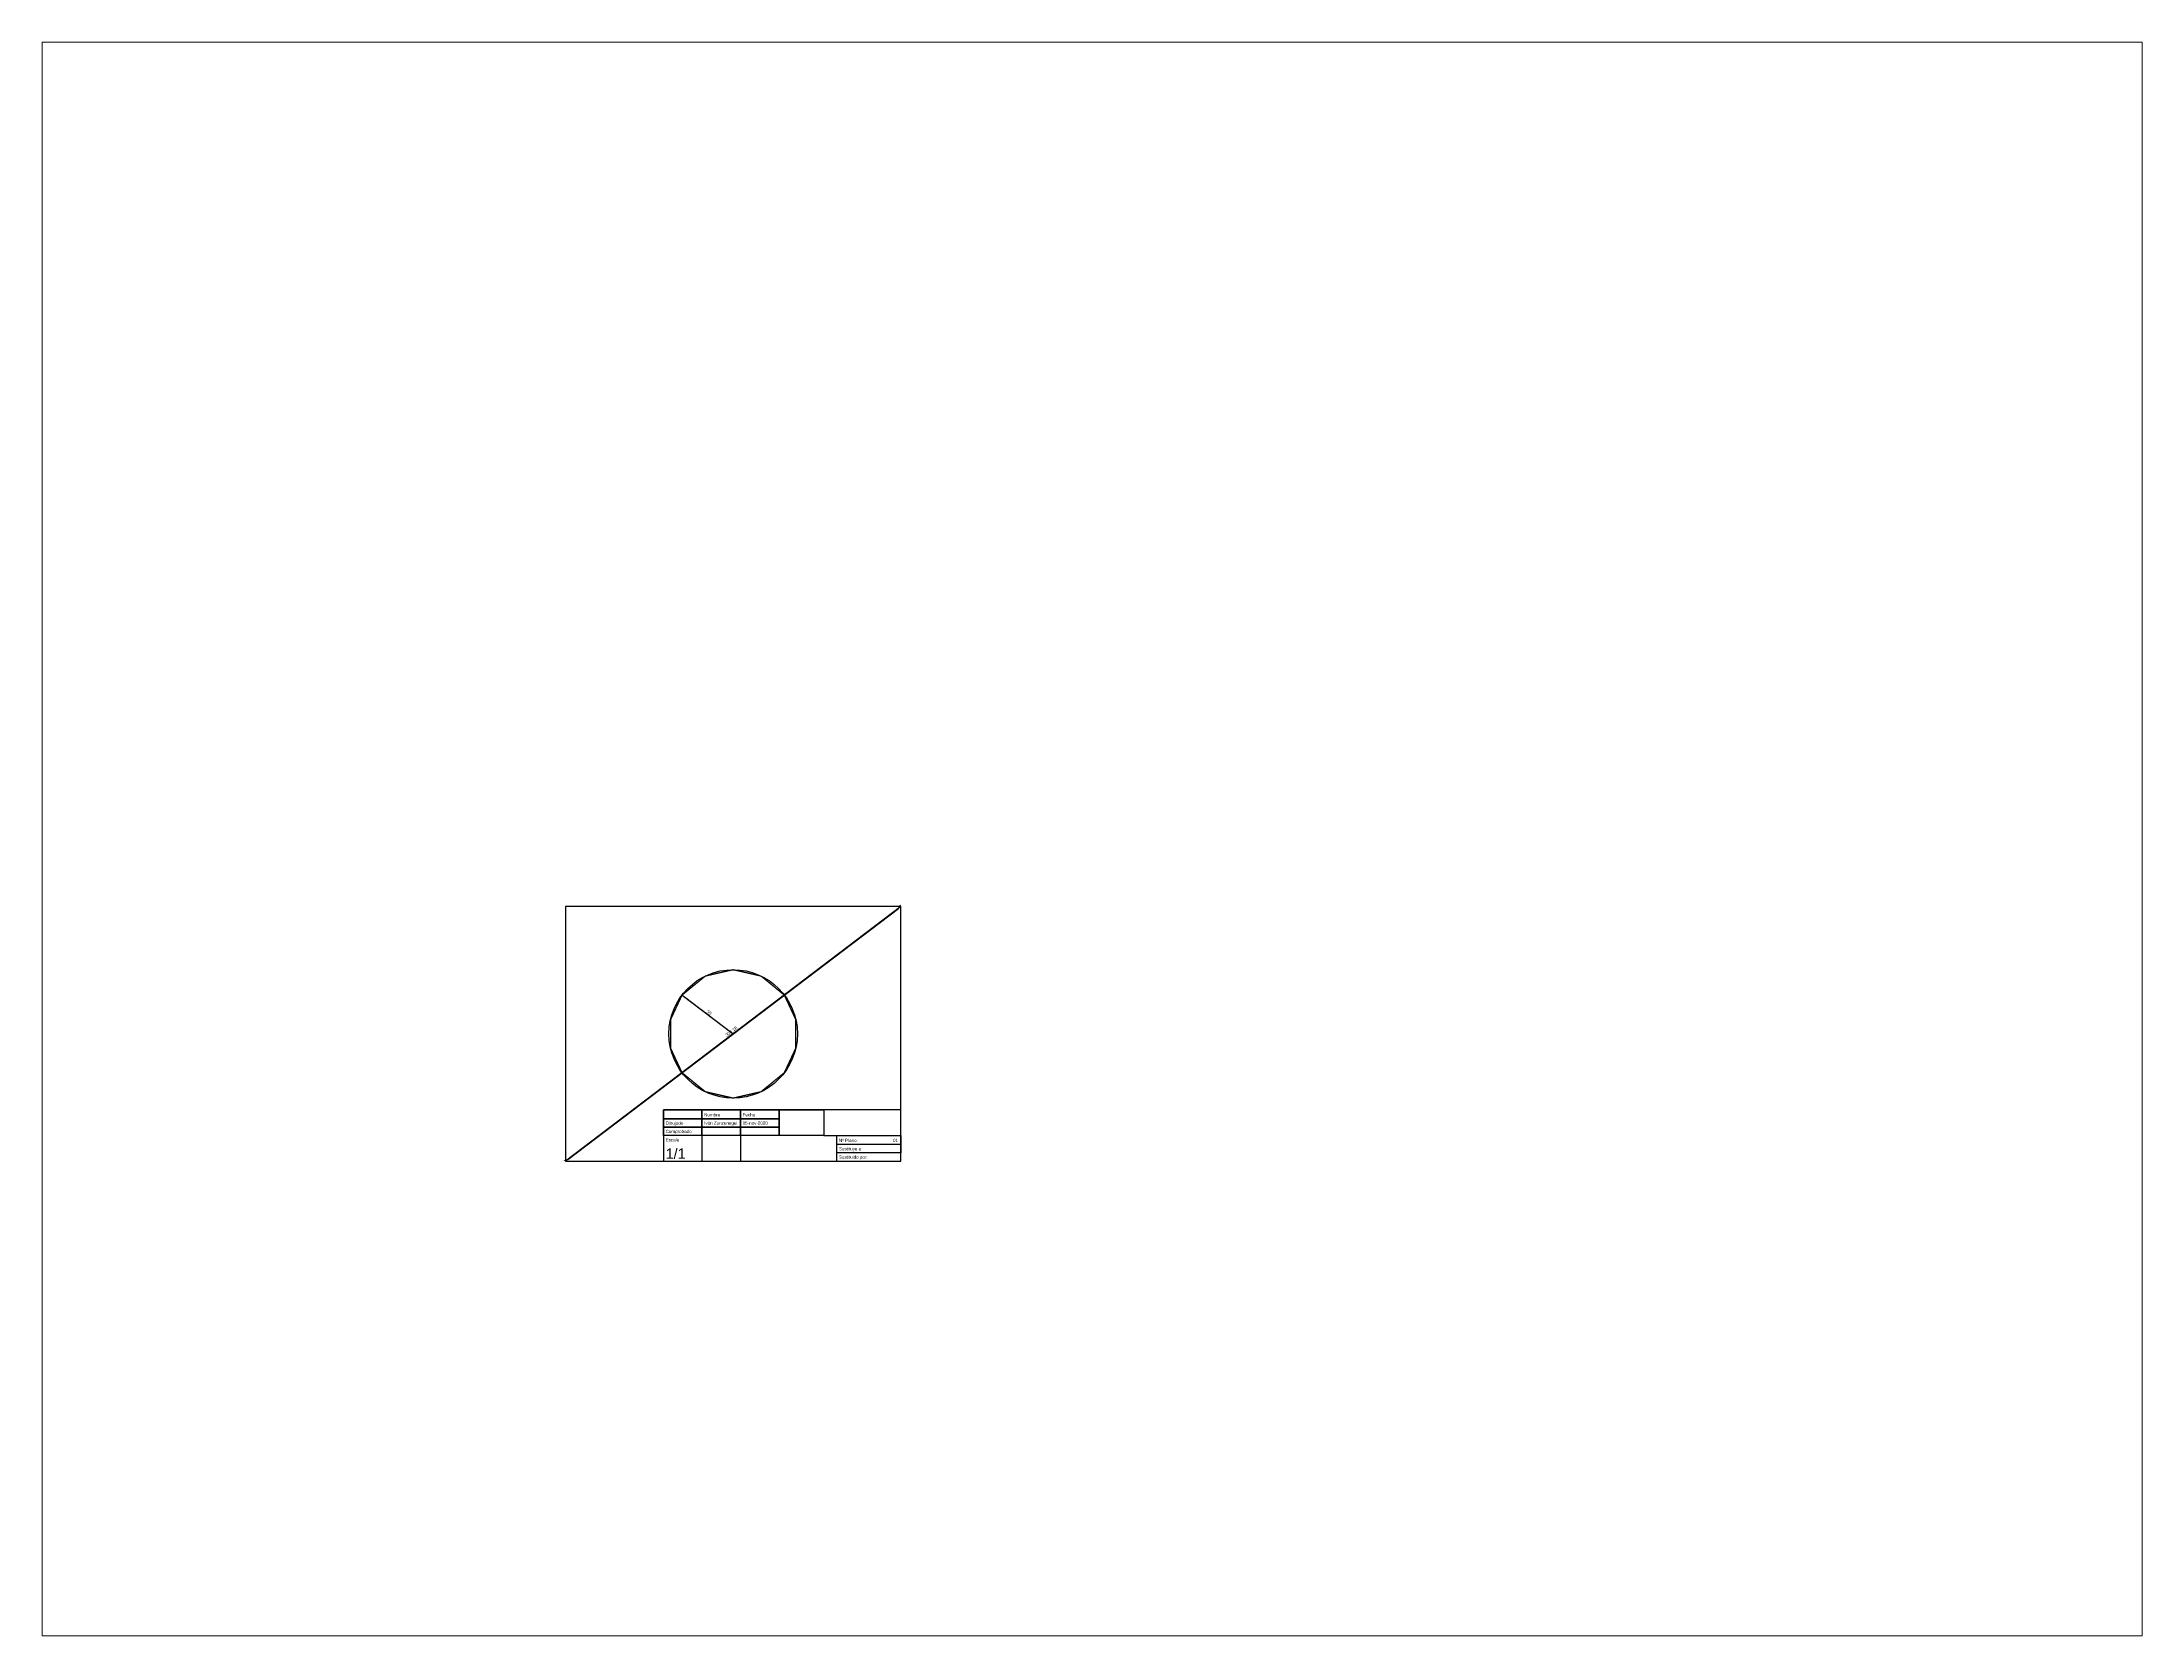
# Paper-space layout 'Layout1' of a CAD drawing. Header units: millimetres. Extents: x 26 to 231, y 20 to 176.
# The model-space entities are those that its viewports show. They can reach past a viewport. Long polylines and large blocks are cut down to what shows.
import ezdxf
from ezdxf.enums import TextEntityAlignment as Align

# ---------------------------------------------------------------- set-up
doc = ezdxf.new("R2010")
doc.units = ezdxf.units.MM
doc.layers.add('auxiliar', color=253, linetype='Continuous', plot=False)
doc.styles.get("Standard").update_dxf_attribs({"font": 'arial.ttf'})
doc.dimstyles.new('ISO-25', dxfattribs={"dimtxt": 2.5, "dimasz": 2.5, "dimexe": 1.25, "dimexo": 0.625, "dimtad": 1, "dimtxsty": 'Standard', "dimcen": 2.5, "dimadec": 0, "dimazin": 0, "dimtfac": 1, "dimtmove": 0, "dimatfit": 3, "dimfxl": 1, "dimarcsym": 0})

# ---------------------------------------------------------------- blocks, each defined once
blk = doc.blocks.new('456')
for p, q in [((-155, 20), (-155, 0)), ((-125, 20), (-125, 0)), ((-60, 20), (0, 20)), ((-50, 0), (-50, 20)), ((0, 20), (0, 13)), ((-95, 0), (-50, 0)), ((0, 13), (-50, 13)), ((0, 6.5), (-50, 6.5)), ((0, 13), (0, 6.5))]:
    blk.add_line(p, q)
for points in [[(-185, 0), (0, 0), (0, 40), (-185, 40)], [(-185, 40), (-155, 40), (-155, 33), (-185, 33)], [(-185, 33), (-155, 33), (-155, 26.5), (-185, 26.5)], [(-155, 40), (-125, 40), (-125, 33), (-155, 33)], [(-155, 33), (-125, 33), (-125, 26.5), (-155, 26.5)], [(-125, 40), (-95, 40), (-95, 33), (-125, 33)], [(-125, 33), (-95, 33), (-95, 26.5), (-125, 26.5)], [(-95, 40), (-60, 40), (-60, 20), (-95, 20)], [(-185, 26.5), (-155, 26.5), (-155, 20), (-185, 20)], [(-155, 26.5), (-125, 26.5), (-125, 20), (-155, 20)], [(-125, 26.5), (-95, 26.5), (-95, 20), (-125, 20)]]:
    blk.add_lwpolyline(points, close=True)
for s, p in [('Nombre', (-153.3, 35)), ('Fecha', (-123.3, 35)), ('Comprobado', (-183.3, 22)), ('Dibujado', (-183.3, 28.5)), ('Escala', (-183.3, 15.5)), ('Iván Zunzunegui', (-153.3, 28.5)), ('Nº Plano:', (-48.3, 15)), ('Sustituye a:', (-48.3, 8.5)), ('Sustituido por:', (-48.3, 2))]:
    blk.add_text(s, height=2.5).set_placement(p)
blk = doc.blocks.new('cajetin_ivan')
for p, q in [((-155, 20), (-155, 0)), ((-125, 20), (-125, 0)), ((-60, 20), (0, 20)), ((-50, 0), (-50, 20)), ((0, 20), (0, 13)), ((-95, 0), (-50, 0)), ((0, 13), (-50, 13)), ((0, 6.5), (-50, 6.5)), ((0, 13), (0, 6.5))]:
    blk.add_line(p, q)
for points in [[(-185, 0), (0, 0), (0, 40), (-185, 40)], [(-185, 40), (-155, 40), (-155, 33), (-185, 33)], [(-185, 33), (-155, 33), (-155, 26.5), (-185, 26.5)], [(-155, 40), (-125, 40), (-125, 33), (-155, 33)], [(-155, 33), (-125, 33), (-125, 26.5), (-155, 26.5)], [(-125, 40), (-95, 40), (-95, 33), (-125, 33)], [(-125, 33), (-95, 33), (-95, 26.5), (-125, 26.5)], [(-95, 40), (-60, 40), (-60, 20), (-95, 20)], [(-185, 26.5), (-155, 26.5), (-155, 20), (-185, 20)], [(-155, 26.5), (-125, 26.5), (-125, 20), (-155, 20)], [(-125, 26.5), (-95, 26.5), (-95, 20), (-125, 20)]]:
    blk.add_lwpolyline(points, close=True)
for s, height, p in [('Nombre', 2.5, (-153.3, 35)), ('Fecha', 2.5, (-123.3, 35)), ('Comprobado', 2.5, (-183.3, 22)), ('Dibujado', 2.5, (-183.3, 28.5)), ('Escala', 2.5, (-183.3, 15.5)), ('Iván Zunzunegui', 2.5, (-153.3, 28.5)), ('05-nov-2020', 2.5, (-123.3, 28.5)), ('Nº Plano:', 2.5, (-48.3, 15)), ('1/1', 8, (-183.3, 2)), ('Sustituye a:', 2.5, (-48.3, 8.5)), ('Sustituido por:', 2.5, (-48.3, 2))]:
    blk.add_text(s, height=height).set_placement(p)
blk.add_text('01', height=2.5).set_placement((-2.3, 15), align=Align.RIGHT)
blk = doc.blocks.new('*D7')
at = {"layer": 'auxiliar', "color": 0, "lineweight": -2, "transparency": 16777216}
for p, q in [((912.2, 1027.9), (911.8, 1027.4)), ((914.6, 1026.9), (950.4, 999.7)), ((952.8, 998.6), (953.2, 999.1))]:
    blk.add_line(p, q, dxfattribs=at)
at = {"layer": 'auxiliar', "color": 0, "transparency": 16777216}
for points in [[(914.8, 1027.2), (914.3, 1026.5), (912.6, 1028.4)], [(950.7, 1000), (950.2, 999.3), (952.4, 998.1)]]:
    blk.add_solid(points, dxfattribs=at)
at = {"layer": 'Defpoints', "color": 0, "transparency": 16777216}
for p in [(912.6, 1028.4), (952.4, 998.1), (952.4, 998.1)]:
    blk.add_point(p, dxfattribs=at)
at = {"layer": 'auxiliar', "color": 0, "transparency": 16777216, "insert": (933.6, 1014.8), "char_height": 2.5, "attachment_point": 5, "rotation": 322.8015}
blk.add_mtext('50', dxfattribs=at)
blk = doc.blocks.new('*D16')
at = {"layer": 'auxiliar', "color": 0, "lineweight": -2, "transparency": 16777216}
for p, q in [((1082.7, 1097.8), (1082.4, 1098.3)), ((823.7, 900.4), (1081.1, 1095.8)), ((821.3, 899.4), (820.9, 899.9))]:
    blk.add_line(p, q, dxfattribs=at)
at = {"layer": 'auxiliar', "color": 0, "transparency": 16777216}
for points in [[(1080.9, 1096.2), (1081.4, 1095.5), (1083.1, 1097.3)], [(823.4, 900.8), (823.9, 900.1), (821.7, 898.9)]]:
    blk.add_solid(points, dxfattribs=at)
at = {"layer": 'Defpoints', "color": 0, "transparency": 16777216}
for p in [(1083.1, 1097.3), (1083.1, 1097.3), (821.7, 898.9)]:
    blk.add_point(p, dxfattribs=at)
at = {"layer": 'auxiliar', "color": 0, "transparency": 16777216, "insert": (951.1, 999.8), "char_height": 2.5, "attachment_point": 5, "rotation": 37.1985}
blk.add_mtext('328,18', dxfattribs=at)

msp = doc.modelspace()

# ---------------------------------------------------------------- linework, layer by layer
for p, q in [((1083.11, 1097.346), (821.7, 898.936)), ((912.578, 1028.37), (952.405, 998.141))]:
    msp.add_line(p, q)
msp.add_lwpolyline([(821.7, 898.936), (1083.11, 898.936), (1083.11, 1097.346), (821.7, 1097.346)], close=True)
at = {"const_width": 1}
for points in [[(952.405, 1048.141), (930.711, 1043.19), (912.578, 1028.37)], [(952.405, 1048.141), (974.099, 1043.19)], [(1001.151, 987.015), (1001.151, 1009.267), (992.232, 1028.37), (974.099, 1043.19)], [(912.578, 967.913), (903.659, 987.015), (903.659, 1009.267), (912.578, 1028.37)], [(1001.151, 987.015), (992.232, 967.913)], [(912.578, 967.913), (930.711, 953.093)], [(992.232, 967.913), (974.099, 953.093)], [(952.405, 948.141), (930.711, 953.093)], [(952.405, 948.141), (974.099, 953.093)]]:
    msp.add_lwpolyline(points, dxfattribs=at)
at = {"layer": 'auxiliar'}
msp.add_circle((952.405, 998.141), 50, dxfattribs=at)

# ---------------------------------------------------------------- block references
for name in ['456', 'cajetin_ivan']:
    msp.add_blockref(name, (1083.11, 898.936))

# ---------------------------------------------------------------- dimensions: what is measured, and where the dimension line sits
for p1, p2, picture, middle in [((821.7, 898.936), (1083.11, 1097.346), '*D16', (951.119, 999.836)), ((912.578, 1028.37), (952.405, 998.141), '*D7', (933.641, 1014.77))]:
    dim = msp.add_aligned_dim(p1=p1, p2=p2, distance=0, dimstyle='ISO-25', dxfattribs=at)
    dim.commit()
    dim.dimension.update_dxf_attribs({"geometry": picture, "text_midpoint": middle})

psp = doc.layouts.get("Layout1")

# ---------------------------------------------------------------- viewports
at = {"layer": '0', "view_target_point": (934.61, 1003.936)}
psp.add_viewport(center=(128.5, 97.5), size=(205.6, 156), view_center_point=(297.308, 145.964), view_height=1241.22398, dxfattribs=at)

doc.saveas('drawing.dxf')
